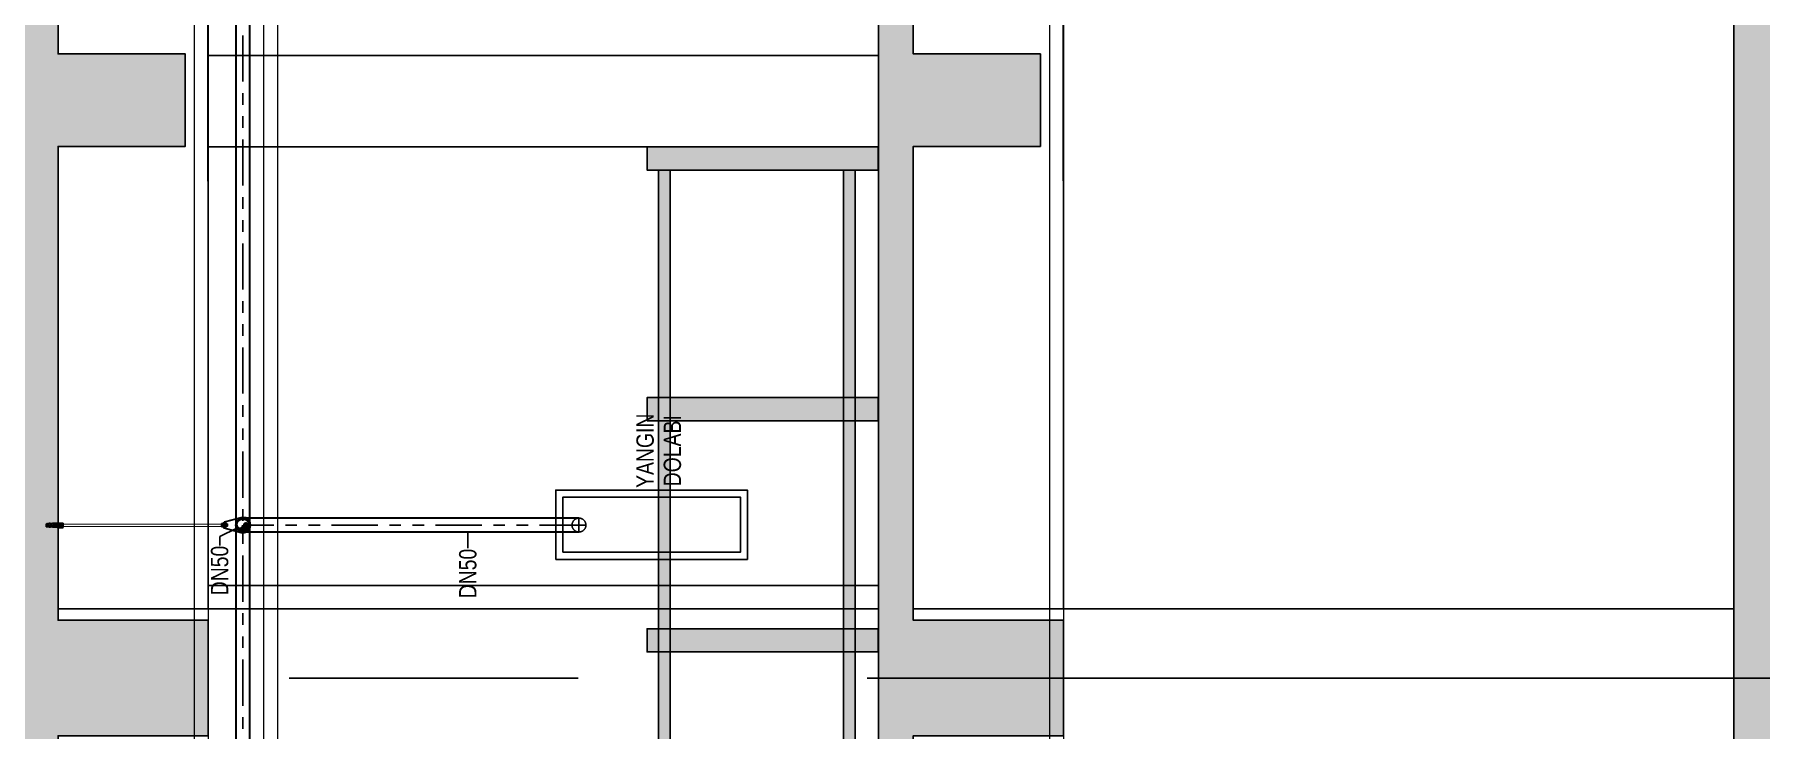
# Model space of a CAD drawing. Header units: millimetres. Extents: x -379292 to 1221486, y 92049 to 447512.
# Drawn here: x -33176 to -25709, y 136596 to 139603 of the extents above; entities that cross this region are included whole.
import ezdxf
from ezdxf.enums import TextEntityAlignment as Align

# ---------------------------------------------------------------- set-up
doc = ezdxf.new("R2010")
doc.units = ezdxf.units.MM
for name, pattern in [('ACISOTGB', [9, 4, -1, 1, -1, 1, -1]), ('CENTER', [2, 1.25, -0.25, 0.25, -0.25]), ('CENTRE', [50.8, 31.75, -6.35, 6.35, -6.35]), ('SOGUKSU1', [72, 60, -6, 0, -6])]:
    doc.linetypes.add(name, pattern=pattern)
for name, color, linetype in [('05_AXIS', 211, 'CENTER'), ('05_CONCRETE', 6, 'Continuous'), ('05_CONCRETE VIEW', 142, 'Continuous'), ('05_HATCH CONCRETE', 141, 'Continuous'), ('05_VIEW 2', 2, 'Continuous'), ('M_YANGIN_SPR_ CAP', 7, 'Continuous')]:
    doc.layers.add(name, color=color, linetype=linetype)
for name, color, linetype, lineweight in [('1-MIMARI', 8, 'Continuous', 9), ('1-YANGIN BORUSU-3', 1, 'SOGUKSU1', 30), ('e_kesit_cizgisi', 7, 'Continuous', 9)]:
    doc.layers.add(name, color=color, linetype=linetype, lineweight=lineweight)
doc.styles.add('DOA.ARIAL', font='arial.ttf')
pattern_1 = [(225, (-8686.666, 32930.851), (6.735192, -6.735192), []), (225, (-8693.402, 32930.851), (6.735192, -6.735192), [4.7625, -2.38125])]

# ---------------------------------------------------------------- blocks, each defined once
blk = doc.blocks.new('202_KorkulukGorDikme')
at = {"ltscale": 25}
h = blk.add_hatch(color=253, dxfattribs=at)
h.dxf.hatch_style = 1
h.paths.add_polyline_path([(-50, 0), (-50, 1000), (50, 1000), (50, 0)])
at = {"color": 0, "linetype": 'ByBlock', "ltscale": 25}
blk.add_lwpolyline([(-50, 0), (-50, 1000), (50, 1000), (50, 0)], close=True, dxfattribs=at)
blk = doc.blocks.new('*U1067')
at = {"ltscale": 25}
h = blk.add_hatch(color=253, dxfattribs=at)
h.dxf.hatch_style = 1
h.paths.add_polyline_path([(100, 950), (3169.1, 950), (3169.1, 900), (100, 900)])
h = blk.add_hatch(color=253, dxfattribs=at)
h.dxf.hatch_style = 1
h.paths.add_polyline_path([(100, 150), (3169.1, 150), (3169.1, 100), (100, 100)])
at = {"color": 0, "linetype": 'ByBlock', "ltscale": 25}
for points in [[(100, 950), (3169.1, 950), (3169.1, 900), (100, 900)], [(100, 150), (3169.1, 150), (3169.1, 100), (100, 100)]]:
    blk.add_lwpolyline(points, close=True, dxfattribs=at)
at = {"color": 0}
blk.add_lwpolyline([(100, 900), (3169.1, 900), (3169.1, 150), (100, 150)], close=True, dxfattribs=at)
at = {"ltscale": 25}
for p in [(50, 0), (1134.5, 0), (2134.5, 0), (3219.1, 0)]:
    blk.add_blockref('202_KorkulukGorDikme', p, dxfattribs=at)
blk = doc.blocks.new('A$C6a8db8d0')
at = {"layer": '05_HATCH CONCRETE', "ltscale": 25, "transparency": 33554671}
h = blk.add_hatch(dxfattribs=at)
h.set_pattern_fill('ANSI33', color=256, scale=1.5, angle=180)
h.set_pattern_definition(pattern_1)
h.paths.add_polyline_path([(-8625, 1080), (-8625, 1145), (-8270, 1145), (-8270, 1080), (-8220, 1080), (-8220, 1145), (-8015, 1145), (-8015, 1090), (-7975, 1090), (-7975, 1145), (-7715, 1145), (-7715, 1090), (-7675, 1090), (-7675, 1145), (-7470, 1145), (-7470, 1080), (-7420, 1080), (-7420, 1145), (-7215, 1145), (-7215, 1090), (-7175, 1090), (-7175, 1145), (-6915, 1145), (-6915, 1090), (-6875, 1090), (-6875, 1145), (-6670, 1145), (-6670, 1080), (-6620, 1080), (-6620, 1145), (-6415, 1145), (-6415, 1090), (-6375, 1090), (-6375, 1145), (-6115, 1145), (-6115, 1090), (-6075, 1090), (-6075, 1145), (-5870, 1145), (-5870, 1080), (-5820, 1080), (-5820, 1145), (-5615, 1145), (-5615, 1090), (-5575, 1090), (-5575, 1145), (-5315, 1145), (-5315, 1090), (-5275, 1090), (-5275, 1145), (-5070, 1145), (-5070, 1080), (-5020, 1080), (-5020, 1145), (-4815, 1145), (-4815, 1090), (-4775, 1090), (-4775, 1145), (-4515, 1145), (-4515, 1090), (-4475, 1090), (-4475, 1145), (-4270, 1145), (-4270, 1080), (-4220, 1080), (-4220, 1145), (-4015, 1145), (-4015, 1090), (-3975, 1090), (-3975, 1145), (-3715, 1145), (-3715, 1090), (-3675, 1090), (-3675, 1145), (-3470, 1145), (-3470, 1080), (-3420, 1080), (-3420, 1145), (-3215, 1145), (-3215, 1090), (-3175, 1090), (-3175, 1145), (-2915, 1145), (-2915, 1090), (-2875, 1090), (-2875, 1145), (-2670, 1145), (-2670, 1080), (-2620, 1080), (-2620, 1145), (-2415, 1145), (-2415, 1090), (-2375, 1090), (-2375, 1145), (-2205, 1145), (-2205, 1090), (-2165, 1090), (-2165, 1145), (-1955, 1145), (-1955, 1080), (-1905, 1080), (-1905, 1160), (-8655, 1160), (-8655, 1180), (-8675, 1180), (-8675, 1080)])
h = blk.add_hatch(dxfattribs=at)
h.set_pattern_fill('ANSI33', color=256, scale=1.5, angle=180)
h.set_pattern_definition(pattern_1)
h.paths.add_polyline_path([(-8675, 790), (-8675, 420), (-8725, 420), (-8725, 370), (9165, 370), (9165, 420), (9115, 420), (9115, 810), (9095, 810), (9095, 790), (5815, 790), (5815, 810), (5795, 810), (5795, 790), (-1895, 790), (-1895, 710), (-1845, 710), (-1845, 775), (-1635, 775), (-1635, 720), (-1595, 720), (-1595, 775), (-1335, 775), (-1335, 720), (-1295, 720), (-1295, 775), (-1090, 775), (-1090, 710), (-1040, 710), (-1040, 775), (-835, 775), (-835, 720), (-795, 720), (-795, 775), (-535, 775), (-535, 720), (-495, 720), (-495, 775), (-290, 775), (-290, 710), (-240, 710), (-240, 775), (-35, 775), (-35, 720), (5, 720), (5, 775), (265, 775), (265, 720), (305, 720), (305, 775), (510, 775), (510, 710), (560, 710), (560, 775), (765, 775), (765, 720), (805, 720), (805, 775), (1065, 775), (1065, 720), (1105, 720), (1105, 775), (1310, 775), (1310, 710), (1360, 710), (1360, 775), (1565, 775), (1565, 720), (1605, 720), (1605, 775), (1865, 775), (1865, 720), (1905, 720), (1905, 775), (2110, 775), (2110, 710), (2160, 710), (2160, 775), (2365, 775), (2365, 720), (2405, 720), (2405, 775), (2665, 775), (2665, 720), (2705, 720), (2705, 775), (2910, 775), (2910, 710), (2960, 710), (2960, 775), (3165, 775), (3165, 720), (3205, 720), (3205, 775), (3465, 775), (3465, 720), (3505, 720), (3505, 775), (3710, 775), (3710, 710), (3760, 710), (3760, 775), (3965, 775), (3965, 720), (4005, 720), (4005, 775), (4265, 775), (4265, 720), (4305, 720), (4305, 775), (4510, 775), (4510, 710), (4560, 710), (4560, 775), (4765, 775), (4765, 720), (4805, 720), (4805, 775), (5065, 775), (5065, 720), (5105, 720), (5105, 775), (5310, 775), (5310, 710), (5360, 710), (5360, 775), (5540, 775), (5540, 720), (5580, 720), (5580, 775), (5760, 775), (5760, 710), (5810, 710), (5810, 775), (6110, 775), (6110, 710), (6160, 710), (6160, 775), (6365, 775), (6365, 720), (6405, 720), (6405, 775), (6665, 775), (6665, 720), (6705, 720), (6705, 775), (6910, 775), (6910, 710), (6960, 710), (6960, 775), (7165, 775), (7165, 720), (7205, 720), (7205, 775), (7465, 775), (7465, 720), (7505, 720), (7505, 775), (7710, 775), (7710, 710), (7760, 710), (7760, 775), (7965, 775), (7965, 720), (8005, 720), (8005, 775), (8265, 775), (8265, 720), (8305, 720), (8305, 775), (8510, 775), (8510, 710), (8560, 710), (8560, 775), (8790, 775), (8790, 720), (8830, 720), (8830, 775), (9085, 775), (9085, 420), (-8645, 420), (-8645, 775), (-8270, 775), (-8270, 710), (-8220, 710), (-8220, 775), (-8015, 775), (-8015, 720), (-7975, 720), (-7975, 775), (-7715, 775), (-7715, 720), (-7675, 720), (-7675, 775), (-7470, 775), (-7470, 710), (-7420, 710), (-7420, 775), (-7215, 775), (-7215, 720), (-7175, 720), (-7175, 775), (-6915, 775), (-6915, 720), (-6875, 720), (-6875, 775), (-6670, 775), (-6670, 710), (-6620, 710), (-6620, 775), (-6415, 775), (-6415, 720), (-6375, 720), (-6375, 775), (-6115, 775), (-6115, 720), (-6075, 720), (-6075, 775), (-5870, 775), (-5870, 710), (-5820, 710), (-5820, 775), (-5615, 775), (-5615, 720), (-5575, 720), (-5575, 775), (-5315, 775), (-5315, 720), (-5275, 720), (-5275, 775), (-5070, 775), (-5070, 710), (-5020, 710), (-5020, 775), (-4815, 775), (-4815, 720), (-4775, 720), (-4775, 775), (-4515, 775), (-4515, 720), (-4475, 720), (-4475, 775), (-4270, 775), (-4270, 710), (-4220, 710), (-4220, 775), (-4015, 775), (-4015, 720), (-3975, 720), (-3975, 775), (-3715, 775), (-3715, 720), (-3675, 720), (-3675, 775), (-3470, 775), (-3470, 710), (-3420, 710), (-3420, 775), (-3215, 775), (-3215, 720), (-3175, 720), (-3175, 775), (-2915, 775), (-2915, 720), (-2875, 720), (-2875, 775), (-2670, 775), (-2670, 710), (-2620, 710), (-2620, 775), (-2435, 775), (-2435, 720), (-2395, 720), (-2395, 775), (-2175, 775), (-2175, 720), (-2135, 720), (-2135, 775), (-1955, 775), (-1955, 710), (-1905, 710), (-1905, 790)])
at = {"layer": '05_AXIS', "ltscale": 500}
blk.add_line((-5045, 170), (-5045, 1660), dxfattribs=at)
at = {"layer": '05_CONCRETE'}
for points in [[(-6075, 1145), (-5870, 1145), (-5870, 1080), (-5820, 1080), (-5820, 1145), (-5615, 1145), (-5615, 1090), (-5575, 1090), (-5575, 1145), (-5315, 1145), (-5315, 1090), (-5275, 1090), (-5275, 1145), (-5070, 1145), (-5070, 1080), (-5020, 1080), (-5020, 1145), (-4815, 1145), (-4815, 1090), (-4775, 1090), (-4775, 1145), (-4515, 1145)], [(9085, 420), (-8645, 420)], [(-6075, 775), (-5870, 775), (-5870, 710), (-5820, 710), (-5820, 775), (-5615, 775), (-5615, 720), (-5575, 720), (-5575, 775), (-5315, 775), (-5315, 720), (-5275, 720), (-5275, 775), (-5070, 775), (-5070, 710), (-5020, 710), (-5020, 775), (-4815, 775), (-4815, 720), (-4775, 720), (-4775, 775), (-4515, 775)], [(-1905, 790), (-8675, 790), (-8675, 420), (-8725, 420), (-8725, 370), (9165, 370)]]:
    blk.add_lwpolyline(points, dxfattribs=at)
at = {"layer": '05_CONCRETE VIEW', "ltscale": 20, "flags": 128}
for points in [[(-5015, 1145), (-5015, 790)], [(-4275, 1080.29), (-5015, 1080)], [(-5015, 775), (-5015, 420)], [(-4275, 710.29), (-5015, 710)]]:
    blk.add_lwpolyline(points, dxfattribs=at)
at = {"layer": '05_CONCRETE VIEW', "color": 252, "ltscale": 25}
blk.add_lwpolyline([(-5005, 790.16), (-5005, 1080.01)], dxfattribs=at)
at = {"layer": '05_CONCRETE VIEW', "color": 250, "ltscale": 25}
for points in [[(-4815.22, 790.15), (-4815.22, 1080)], [(-4775.64, 790.15), (-4775.64, 1080)]]:
    blk.add_lwpolyline(points, dxfattribs=at)
at = {"layer": '05_VIEW 2', "ltscale": 25, "xscale": 0.1, "yscale": 0.1, "zscale": 0.1}
blk.add_blockref('*U1067', (-5142.13, 790.15), dxfattribs=at)
blk = doc.blocks.new('*U1088')
h = blk.add_hatch()
h.set_pattern_fill('ANSI31', color=256, scale=0.1, angle=180)
h.set_pattern_definition([(225, (-8e-08, -7.19072), (0.224506, -0.224506), [])])
h.paths.add_polyline_path([(-3.02, 0, 1), (3.01, 0, 1)])
h.paths.add_polyline_path([(2.65, 0, -1), (-2.65, 0, -1)], flags=16)
h = blk.add_hatch(color=256)
h.dxf.hatch_style = 1
h.paths.add_polyline_path([(0, -2.65, 1), (0, 0, -1), (0, 2.65, 0.414214), (-2.65, 0, 0.414214)])
at = {"color": 7, "ltscale": 0.5}
for p, q in [((-0.69, 83.93), (-0.61, 84.17)), ((-0.69, 83.41), (-0.69, 83.93)), ((-0.69, 83.41), (-0.61, 83.31)), ((-0.69, 82.35), (-0.61, 82.44)), ((-0.69, 80.42), (-0.69, 82.35)), ((-0.69, 81.72), (-0.66, 82.16)), ((-0.66, 82.16), (-0.42, 82.16)), ((-0.61, 84.17), (-0.33, 84.17)), ((-0.61, 82.44), (-0.61, 83.31)), ((-0.47, 84.32), (-0.6, 84.72)), ((-0.54, 85.04), (0.62, 85.04)), ((-0.54, 84.93), (0.62, 84.93)), ((-0.47, 84.17), (-0.47, 84.32)), ((-0.47, 84.32), (0.55, 84.32)), ((-0.42, 82.16), (-0.42, 81.72)), ((-0.33, 84.17), (0.04, 83.8)), ((-0.22, 83.43), (0.3, 83.43)), ((-0.22, 83.43), (-0.22, 82.64)), ((-0.22, 83.08), (0.3, 83.08)), ((-0.22, 82.64), (0.04, 82.38)), ((0.41, 84.17), (0.04, 83.8)), ((0.04, 83.8), (0.04, 83.43)), ((0.3, 82.64), (0.04, 82.38)), ((0.04, 82.38), (0.04, 80.96)), ((0.3, 83.43), (0.3, 82.64)), ((0.69, 84.17), (0.41, 84.17)), ((0.74, 82.16), (0.5, 82.16)), ((0.5, 82.16), (0.5, 81.72)), ((0.55, 84.32), (0.68, 84.72)), ((0.55, 84.17), (0.55, 84.32)), ((0.77, 83.93), (0.69, 84.17)), ((0.77, 83.41), (0.69, 83.31)), ((0.69, 82.44), (0.69, 83.31)), ((0.77, 82.35), (0.69, 82.44)), ((0.77, 81.72), (0.74, 82.16)), ((0.77, 83.41), (0.77, 83.93)), ((0.77, 80.42), (0.77, 82.35)), ((-0.69, 81.72), (-0.42, 81.72)), ((-0.69, 81.08), (-0.66, 81.52)), ((-0.69, 81.08), (-0.42, 81.08)), ((-0.69, 80.42), (0.77, 80.42)), ((-0.69, 80), (-0.69, 80.23)), ((0.77, 80.23), (-0.69, 80.23)), ((-0.66, 81.52), (-0.42, 81.52)), ((-0.42, 81.52), (-0.42, 81.08)), ((-0.08, 80.84), (-0.08, 80.64)), ((0.16, 80.84), (0.16, 80.64)), ((0.77, 81.72), (0.5, 81.72)), ((0.74, 81.52), (0.5, 81.52)), ((0.5, 81.52), (0.5, 81.08)), ((0.77, 81.08), (0.5, 81.08)), ((0.77, 81.08), (0.74, 81.52)), ((0.77, 80), (0.77, 80.23))]:
    blk.add_line(p, q, dxfattribs=at)
at = {"color": 7}
for p, q in [((-1.17, 79.75), (-1.17, 80)), ((-1.17, 80), (1.23, 80)), ((-1.17, 79.75), (1.23, 79.75)), ((-0.88, 79.66), (-0.88, 78.84)), ((-0.88, 78.66), (-0.88, 77.84)), ((-0.73, 78.75), (0.79, 78.75)), ((-0.73, 77.75), (0.79, 77.75)), ((-0.58, 79.66), (-0.58, 78.84)), ((-0.58, 78.66), (-0.58, 77.84)), ((0.64, 79.66), (0.64, 78.84)), ((0.64, 78.66), (0.64, 77.84)), ((0.94, 79.66), (0.94, 78.84)), ((0.94, 78.66), (0.94, 77.84)), ((1.23, 79.75), (1.23, 80))]:
    blk.add_line(p, q, dxfattribs=at)
at = {"color": 7, "linetype": 'Continuous', "lineweight": 5}
for p, q in [((-0.47, 77.75), (-0.47, 9.24)), ((0.53, 77.75), (0.53, 9.24))]:
    blk.add_line(p, q, dxfattribs=at)
at = {"lineweight": 5}
for p, q in [((-0.93, 8.51), (0.99, 8.51)), ((-0.93, 7.87), (0.99, 7.87)), ((-0.78, 9.12), (-0.78, 8.63)), ((-0.78, 7.75), (-0.78, 7.26)), ((-0.6, 9.24), (0.65, 9.24)), ((-0.43, 9.12), (-0.43, 8.63)), ((-0.43, 7.75), (-0.43, 7.26)), ((0.48, 9.12), (0.48, 8.63)), ((0.48, 7.75), (0.48, 7.26)), ((0.83, 9.12), (0.83, 8.63)), ((0.83, 7.75), (0.83, 7.26)), ((-0.6, 7.14), (0.65, 7.14)), ((-0.43, 7.14), (-0.43, 6.66)), ((-0.43, 6.66), (0.48, 6.66)), ((-0.43, 6.66), (-0.35, 6.58)), ((-0.35, 6.58), (0.4, 6.58)), ((0.48, 6.66), (0.4, 6.58)), ((0.48, 7.14), (0.48, 6.66))]:
    blk.add_line(p, q, dxfattribs=at)
at = {"linetype": 'CENTRE', "lineweight": 5}
for p, q in [((-0.93, 8.35), (-0.93, 8.51)), ((-0.93, 8.03), (-0.93, 7.87)), ((0.99, 8.35), (0.99, 8.51)), ((0.99, 8.03), (0.99, 7.87))]:
    blk.add_line(p, q, dxfattribs=at)
at = {"color": 7, "linetype": 'Continuous', "lineweight": 15}
for p, q in [((-0.69, 8.19), (-0.69, 8.04)), ((0.73, 8.2), (0.73, 8.35))]:
    blk.add_line(p, q, dxfattribs=at)
blk.add_lwpolyline([(-3.19, 0.85), (-1.24, 8.13, -0.339454), (-1.14, 8.2), (0.98, 8.2), (0.98, 8.35), (-1.22, 8.35, 0.339454), (-1.36, 8.24), (-3.33, 0.89, 1.303225), (3.33, 0.89), (1.41, 8.08, 0.339454), (1.26, 8.19), (-0.94, 8.19), (-0.94, 8.04), (1.18, 8.04, -0.339454), (1.28, 7.97), (3.19, 0.85, -1.303225)], format="xyb", close=True, dxfattribs=at)
for radius in [3.02, 2.65]:
    blk.add_circle((0, 0), radius)
at = {"color": 7, "ltscale": 0.5}
for centre, radius, start, end in [((-0.44, 84.78), 0.177, 125.93795, 201.79087), ((-0.37, 84.99), 0.177, 163.86441, 201.79087), ((0.45, 84.99), 0.177, 338.20913, 16.13559), ((0.52, 84.78), 0.177, 338.20913, 54.06205), ((-0.71, 80.32), 0.0963, 278.9277, 81.0723), ((0.04, 80.84), 0.118, 0, 180), ((0.04, 80.64), 0.118, 180, 0), ((0.79, 80.32), 0.0963, 98.9277, 261.0723)]:
    blk.add_arc(centre, radius, start, end, dxfattribs=at)
at = {"color": 7}
for centre, radius, start, end in [((-0.73, 79.58), 0.176, 30.25522, 149.74478), ((-0.73, 78.93), 0.176, 210.25522, 329.74478), ((-0.73, 78.58), 0.176, 30.25522, 149.74478), ((-0.73, 77.93), 0.176, 210.25522, 329.74478), ((0.03, 77.59), 2.16, 73.65681, 106.34319), ((0.03, 80.91), 2.16, 253.65681, 286.34319), ((0.03, 76.59), 2.16, 73.65681, 106.34319), ((0.03, 79.91), 2.16, 253.65681, 286.34319), ((0.79, 79.58), 0.176, 30.25522, 149.74478), ((0.79, 78.93), 0.176, 210.25522, 329.74478), ((0.79, 78.58), 0.176, 30.25522, 149.74478), ((0.79, 77.93), 0.176, 210.25522, 329.74478)]:
    blk.add_arc(centre, radius, start, end, dxfattribs=at)
at = {"lineweight": 5}
for centre, radius, start, end in [((-0.6, 9.06), 0.188, 20.8221, 159.1779), ((-0.6, 8.7), 0.188, 200.8221, 339.1779), ((-0.6, 7.69), 0.188, 20.8221, 159.1779), ((0.03, 8.34), 0.907, 60.07925, 119.92075), ((0.03, 9.42), 0.907, 240.07925, 299.92075), ((0.03, 6.97), 0.907, 60.07925, 119.92075), ((0.65, 9.06), 0.188, 20.8221, 159.1779), ((0.65, 8.7), 0.188, 200.8221, 339.1779), ((0.65, 7.69), 0.188, 20.8221, 159.1779), ((-0.6, 7.33), 0.188, 200.8221, 339.1779), ((0.03, 8.04), 0.907, 240.07925, 299.92075), ((0.65, 7.33), 0.188, 200.8221, 339.1779)]:
    blk.add_arc(centre, radius, start, end, dxfattribs=at)
blk.add_arc((0, 1.33), 1.32, 90, 270)
blk = doc.blocks.new('A$Cc4a6e48b')
at = {"color": 1, "linetype": 'ACISOTGB', "ltscale": 5}
for p, q in [((15, 1498.02), (15, 7868.31)), ((163.37, 3646.17), (17.97, 3646.17)), ((160.37, 3649.17), (160.37, 3643.17))]:
    blk.add_line(p, q, dxfattribs=at)
at = {"color": 1}
for points in [[(150.34, 3631.34), (150.34, 3661.34), (233.28, 3661.34), (233.28, 3631.34)], [(153.41, 3634.41), (153.41, 3658.27), (230.21, 3658.27), (230.21, 3634.41)]]:
    blk.add_lwpolyline(points, close=True, dxfattribs=at)
at = {"color": 1, "linetype": 'ACISOTGB', "ltscale": 5}
blk.add_circle((160.37, 3646.17), 3, dxfattribs=at)
at = {"layer": '1-YANGIN BORUSU-3', "linetype": 'ByBlock', "ltscale": 25}
for p, q in [((12, 1498.02), (12, 7868.31)), ((18, 1498.02), (18, 7868.31)), ((160.37, 3649.17), (16.7, 3649.17)), ((160.37, 3643.17), (15.91, 3643.17))]:
    blk.add_line(p, q, dxfattribs=at)
at = {"layer": 'e_kesit_cizgisi', "color": 6, "ltscale": 25}
blk.add_lwpolyline([(-6, 242), (-6, 10334.64), (0, 10334.64), (0, 242)], close=True, dxfattribs=at)
at = {"layer": 'e_kesit_cizgisi', "color": 5, "ltscale": 25}
blk.add_lwpolyline([(24, 242), (24, 7155.43), (30, 7155.43), (30, 242)], close=True, dxfattribs=at)
at = {"layer": 'M_YANGIN_SPR_ CAP', "ltscale": 0.01}
for p, q in [((4.97, 3641.16), (12.31, 3644.82)), ((4.97, 3637.32), (4.97, 3641.16)), ((112.33, 3636.14), (112.33, 3643.17))]:
    blk.add_line(p, q, dxfattribs=at)
at = {"layer": '1-YANGIN BORUSU-3', "ltscale": 25, "rotation": 90.10874289727377}
blk.add_blockref('*U1088', (15, 3646.17), dxfattribs=at)
at = {"layer": 'M_YANGIN_SPR_ CAP', "ltscale": 0.01, "style": 'DOA.ARIAL', "width": 0.8}
for s, p in [('YANGIN', (185.23, 3678.32, -15527.66)), ('DOLABI', (197.02, 3678.32, -15527.66)), ('DN50', (1.14, 3626.52, -15527.66)), ('DN50', (108.5, 3625.2, -15527.66))]:
    blk.add_text(s, height=7.5, rotation=90, dxfattribs=at).set_placement(p, align=Align.TOP_CENTER)

msp = doc.modelspace()

# ---------------------------------------------------------------- block references
at = {"layer": '1-MIMARI', "ltscale": 25, "xscale": 10, "yscale": 10, "zscale": 10, "rotation": 90}
msp.add_blockref('A$C6a8db8d0', (-21624.5, 187268.8), dxfattribs=at)

# ---------------------------------------------------------------- next in the draw order: linework, layer by layer
at = {"layer": 'e_kesit_cizgisi', "color": 5, "ltscale": 25}
msp.add_lwpolyline([(-28784.5, 109121), (-28783, 188757.9), (-28723, 188757.9), (-28724.5, 109121)], close=True, dxfattribs=at)

# ---------------------------------------------------------------- next in the draw order: block references
at = {"color": 30, "xscale": 10, "yscale": 10, "zscale": 10}
msp.add_blockref('A$Cc4a6e48b', (-32424.5, 101018.8), dxfattribs=at)

doc.saveas('drawing.dxf')
